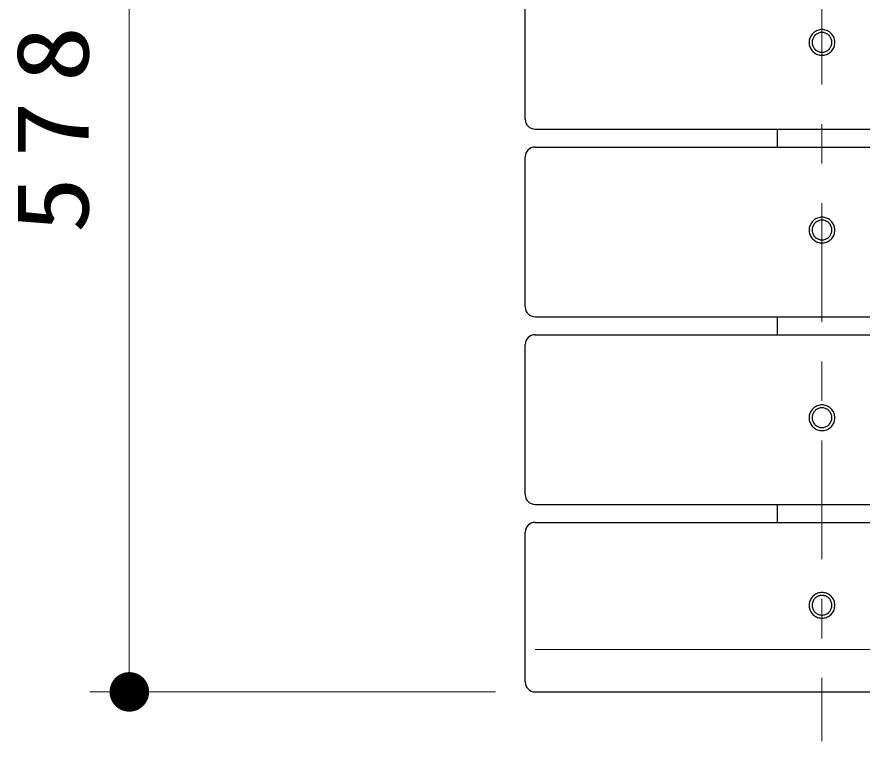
# Model space of a CAD drawing. Units: millimetres on the paper, scale 1:20. Extents: x -385 to 0, y 0 to 267.
# Drawn here: x -301.27 to -279.91, y 205.19 to 223.49 of the extents above; entities that cross this region are included whole.
import ezdxf

# ---------------------------------------------------------------- set-up
doc = ezdxf.new("R2010")
doc.units = ezdxf.units.MM
doc.linetypes.add('USER2', pattern=[6, 3, -1, 1, -1])
doc.layers.add('1_20', color=7, linetype='Continuous', lineweight=25)
doc.styles.add('ＭＳ ゴシック', font='')
doc.styles.get('ＭＳ ゴシック').set_extended_font_data('MS Gothic')

# ---------------------------------------------------------------- blocks, each defined once
blk = doc.blocks.new('filled_dot')
at = {"color": 0, "linetype": 'Continuous', "lineweight": -2, "const_width": 1.25}
blk.add_lwpolyline([(-0.625, 0, 1), (0.625, 0, 1)], format="xyb", close=True, dxfattribs=at)

msp = doc.modelspace()

# ---------------------------------------------------------------- linework, layer by layer
at = {"layer": '1_20', "linetype": 'USER2', "lineweight": 13}
msp.add_line((-280.925, 236.787), (-280.925, 205.19), dxfattribs=at)
at = {"layer": '1_20', "lineweight": 13}
for p, q in [((-298.425, 206.434), (-298.425, 235.337)), ((-289.175, 206.434), (-299.425, 206.434))]:
    msp.add_line(p, q, dxfattribs=at)
at = {"layer": '1_20'}
for p, q in [((-288.425, 220.909), (-288.425, 224.699)), ((-282.05, 220.205), (-282.05, 220.659)), ((-288.425, 216.166), (-288.425, 219.955)), ((-282.05, 215.462), (-282.05, 215.916)), ((-288.425, 211.422), (-288.425, 215.212)), ((-282.05, 210.718), (-282.05, 211.172)), ((-288.425, 206.684), (-288.425, 210.468))]:
    msp.add_line(p, q, dxfattribs=at)
at = {"layer": '1_20', "color": 40}
for p, q in [((-288.175, 220.659), (-258.425, 220.659)), ((-288.175, 220.205), (-258.425, 220.205)), ((-288.175, 215.916), (-258.425, 215.916)), ((-288.175, 215.462), (-258.425, 215.462)), ((-288.175, 211.172), (-258.425, 211.172)), ((-288.175, 210.718), (-258.425, 210.718)), ((-288.175, 206.434), (-258.425, 206.434))]:
    msp.add_line(p, q, dxfattribs=at)
at = {"layer": '1_20', "color": 12, "lineweight": 13}
msp.add_line((-288.175, 207.503), (-258.425, 207.503), dxfattribs=at)
at = {"layer": '1_20'}
for points in [[(-280.6, 222.849), (-280.601, 222.878), (-280.605, 222.906), (-280.611, 222.933), (-280.619, 222.96), (-280.63, 222.987), (-280.643, 223.012), (-280.659, 223.036), (-280.676, 223.058), (-280.695, 223.079), (-280.716, 223.098), (-280.738, 223.115), (-280.762, 223.13), (-280.787, 223.144), (-280.814, 223.154), (-280.841, 223.163), (-280.868, 223.169), (-280.896, 223.173), (-280.925, 223.174), (-280.953, 223.173), (-280.981, 223.169), (-281.009, 223.163), (-281.036, 223.154), (-281.062, 223.144), (-281.087, 223.13), (-281.111, 223.115), (-281.134, 223.098), (-281.155, 223.079), (-281.174, 223.058), (-281.191, 223.036), (-281.206, 223.012), (-281.219, 222.987), (-281.23, 222.96), (-281.239, 222.933), (-281.245, 222.906), (-281.249, 222.878), (-281.25, 222.849), (-281.249, 222.821), (-281.245, 222.793), (-281.239, 222.765), (-281.23, 222.738), (-281.219, 222.712), (-281.206, 222.687), (-281.191, 222.663), (-281.174, 222.641), (-281.155, 222.62), (-281.134, 222.601), (-281.111, 222.584), (-281.087, 222.568), (-281.062, 222.555), (-281.036, 222.544), (-281.009, 222.536), (-280.981, 222.53), (-280.953, 222.526), (-280.925, 222.525), (-280.896, 222.526), (-280.868, 222.53), (-280.841, 222.536), (-280.814, 222.544), (-280.787, 222.555), (-280.762, 222.568), (-280.738, 222.584), (-280.716, 222.601), (-280.695, 222.62), (-280.676, 222.641), (-280.659, 222.663), (-280.643, 222.687), (-280.63, 222.712), (-280.619, 222.738), (-280.611, 222.765), (-280.605, 222.793), (-280.601, 222.821)], [(-280.675, 222.852), (-280.676, 222.874), (-280.679, 222.895), (-280.683, 222.917), (-280.69, 222.937), (-280.698, 222.957), (-280.708, 222.977), (-280.72, 222.995), (-280.733, 223.012), (-280.748, 223.029), (-280.764, 223.043), (-280.781, 223.056), (-280.8, 223.068), (-280.819, 223.078), (-280.839, 223.087), (-280.86, 223.093), (-280.881, 223.098), (-280.903, 223.101), (-280.925, 223.102), (-280.947, 223.101), (-280.968, 223.098), (-280.989, 223.093), (-281.01, 223.087), (-281.03, 223.078), (-281.05, 223.068), (-281.068, 223.056), (-281.085, 223.043), (-281.102, 223.029), (-281.116, 223.012), (-281.13, 222.995), (-281.141, 222.977), (-281.151, 222.957), (-281.16, 222.937), (-281.166, 222.917), (-281.171, 222.895), (-281.174, 222.874), (-281.175, 222.852), (-281.174, 222.83), (-281.171, 222.809), (-281.166, 222.787), (-281.16, 222.767), (-281.151, 222.746), (-281.141, 222.727), (-281.13, 222.709), (-281.116, 222.692), (-281.102, 222.675), (-281.085, 222.661), (-281.068, 222.647), (-281.05, 222.636), (-281.03, 222.626), (-281.01, 222.617), (-280.989, 222.611), (-280.968, 222.606), (-280.947, 222.603), (-280.925, 222.602), (-280.903, 222.603), (-280.881, 222.606), (-280.86, 222.611), (-280.839, 222.617), (-280.819, 222.626), (-280.8, 222.636), (-280.781, 222.647), (-280.764, 222.661), (-280.748, 222.675), (-280.733, 222.692), (-280.72, 222.709), (-280.708, 222.727), (-280.698, 222.746), (-280.69, 222.767), (-280.683, 222.787), (-280.679, 222.809), (-280.676, 222.83)], [(-280.6, 218.106), (-280.601, 218.134), (-280.605, 218.162), (-280.611, 218.19), (-280.619, 218.217), (-280.63, 218.243), (-280.643, 218.268), (-280.659, 218.292), (-280.676, 218.314), (-280.695, 218.335), (-280.716, 218.355), (-280.738, 218.372), (-280.762, 218.387), (-280.787, 218.4), (-280.814, 218.411), (-280.841, 218.419), (-280.868, 218.426), (-280.896, 218.429), (-280.925, 218.43), (-280.953, 218.429), (-280.981, 218.426), (-281.009, 218.419), (-281.036, 218.411), (-281.062, 218.4), (-281.087, 218.387), (-281.111, 218.372), (-281.134, 218.355), (-281.155, 218.335), (-281.174, 218.314), (-281.191, 218.292), (-281.206, 218.268), (-281.219, 218.243), (-281.23, 218.217), (-281.239, 218.19), (-281.245, 218.162), (-281.249, 218.134), (-281.25, 218.106), (-281.249, 218.078), (-281.245, 218.05), (-281.239, 218.022), (-281.23, 217.995), (-281.219, 217.969), (-281.206, 217.944), (-281.191, 217.92), (-281.174, 217.897), (-281.155, 217.876), (-281.134, 217.857), (-281.111, 217.84), (-281.087, 217.825), (-281.062, 217.812), (-281.036, 217.801), (-281.009, 217.792), (-280.981, 217.786), (-280.953, 217.783), (-280.925, 217.781), (-280.896, 217.783), (-280.868, 217.786), (-280.841, 217.792), (-280.814, 217.801), (-280.787, 217.812), (-280.762, 217.825), (-280.738, 217.84), (-280.716, 217.857), (-280.695, 217.876), (-280.676, 217.897), (-280.659, 217.92), (-280.643, 217.944), (-280.63, 217.969), (-280.619, 217.995), (-280.611, 218.022), (-280.605, 218.05), (-280.601, 218.078)], [(-280.675, 218.108), (-280.676, 218.13), (-280.679, 218.152), (-280.683, 218.173), (-280.69, 218.194), (-280.698, 218.214), (-280.708, 218.233), (-280.72, 218.252), (-280.733, 218.269), (-280.748, 218.285), (-280.764, 218.3), (-280.781, 218.313), (-280.8, 218.325), (-280.819, 218.335), (-280.839, 218.343), (-280.86, 218.35), (-280.881, 218.354), (-280.903, 218.357), (-280.925, 218.358), (-280.947, 218.357), (-280.968, 218.354), (-280.989, 218.35), (-281.01, 218.343), (-281.03, 218.335), (-281.05, 218.325), (-281.068, 218.313), (-281.085, 218.3), (-281.102, 218.285), (-281.116, 218.269), (-281.13, 218.252), (-281.141, 218.233), (-281.151, 218.214), (-281.16, 218.194), (-281.166, 218.173), (-281.171, 218.152), (-281.174, 218.13), (-281.175, 218.108), (-281.174, 218.087), (-281.171, 218.065), (-281.166, 218.044), (-281.16, 218.023), (-281.151, 218.003), (-281.141, 217.984), (-281.13, 217.965), (-281.116, 217.948), (-281.102, 217.932), (-281.085, 217.917), (-281.068, 217.904), (-281.05, 217.892), (-281.03, 217.882), (-281.01, 217.874), (-280.989, 217.867), (-280.968, 217.863), (-280.947, 217.86), (-280.925, 217.859), (-280.903, 217.86), (-280.881, 217.863), (-280.86, 217.867), (-280.839, 217.874), (-280.819, 217.882), (-280.8, 217.892), (-280.781, 217.904), (-280.764, 217.917), (-280.748, 217.932), (-280.733, 217.948), (-280.72, 217.965), (-280.708, 217.984), (-280.698, 218.003), (-280.69, 218.023), (-280.683, 218.044), (-280.679, 218.065), (-280.676, 218.087)], [(-280.6, 213.362), (-280.601, 213.391), (-280.605, 213.419), (-280.611, 213.446), (-280.619, 213.473), (-280.63, 213.5), (-280.643, 213.525), (-280.659, 213.549), (-280.676, 213.571), (-280.695, 213.592), (-280.716, 213.611), (-280.738, 213.628), (-280.762, 213.643), (-280.787, 213.657), (-280.814, 213.667), (-280.841, 213.676), (-280.868, 213.682), (-280.896, 213.686), (-280.925, 213.687), (-280.953, 213.686), (-280.981, 213.682), (-281.009, 213.676), (-281.036, 213.667), (-281.062, 213.657), (-281.087, 213.643), (-281.111, 213.628), (-281.134, 213.611), (-281.155, 213.592), (-281.174, 213.571), (-281.191, 213.549), (-281.206, 213.525), (-281.219, 213.5), (-281.23, 213.473), (-281.239, 213.446), (-281.245, 213.419), (-281.249, 213.391), (-281.25, 213.362), (-281.249, 213.334), (-281.245, 213.306), (-281.239, 213.278), (-281.23, 213.251), (-281.219, 213.225), (-281.206, 213.2), (-281.191, 213.176), (-281.174, 213.154), (-281.155, 213.133), (-281.134, 213.114), (-281.111, 213.097), (-281.087, 213.081), (-281.062, 213.068), (-281.036, 213.057), (-281.009, 213.049), (-280.981, 213.043), (-280.953, 213.039), (-280.925, 213.038), (-280.896, 213.039), (-280.868, 213.043), (-280.841, 213.049), (-280.814, 213.057), (-280.787, 213.068), (-280.762, 213.081), (-280.738, 213.097), (-280.716, 213.114), (-280.695, 213.133), (-280.676, 213.154), (-280.659, 213.176), (-280.643, 213.2), (-280.63, 213.225), (-280.619, 213.251), (-280.611, 213.278), (-280.605, 213.306), (-280.601, 213.334)], [(-280.675, 213.365), (-280.676, 213.387), (-280.679, 213.408), (-280.683, 213.43), (-280.69, 213.45), (-280.698, 213.471), (-280.708, 213.49), (-280.72, 213.508), (-280.733, 213.525), (-280.748, 213.542), (-280.764, 213.556), (-280.781, 213.57), (-280.8, 213.581), (-280.819, 213.591), (-280.839, 213.6), (-280.86, 213.606), (-280.881, 213.611), (-280.903, 213.614), (-280.925, 213.615), (-280.947, 213.614), (-280.968, 213.611), (-280.989, 213.606), (-281.01, 213.6), (-281.03, 213.591), (-281.05, 213.581), (-281.068, 213.57), (-281.085, 213.556), (-281.102, 213.542), (-281.116, 213.525), (-281.13, 213.508), (-281.141, 213.49), (-281.151, 213.471), (-281.16, 213.45), (-281.166, 213.43), (-281.171, 213.408), (-281.174, 213.387), (-281.175, 213.365), (-281.174, 213.343), (-281.171, 213.322), (-281.166, 213.3), (-281.16, 213.28), (-281.151, 213.259), (-281.141, 213.24), (-281.13, 213.222), (-281.116, 213.205), (-281.102, 213.188), (-281.085, 213.174), (-281.068, 213.16), (-281.05, 213.149), (-281.03, 213.139), (-281.01, 213.13), (-280.989, 213.124), (-280.968, 213.119), (-280.947, 213.116), (-280.925, 213.115), (-280.903, 213.116), (-280.881, 213.119), (-280.86, 213.124), (-280.839, 213.13), (-280.819, 213.139), (-280.8, 213.149), (-280.781, 213.16), (-280.764, 213.174), (-280.748, 213.188), (-280.733, 213.205), (-280.72, 213.222), (-280.708, 213.24), (-280.698, 213.259), (-280.69, 213.28), (-280.683, 213.3), (-280.679, 213.322), (-280.676, 213.343)], [(-280.6, 208.622), (-280.601, 208.65), (-280.605, 208.678), (-280.611, 208.706), (-280.619, 208.733), (-280.63, 208.759), (-280.643, 208.784), (-280.659, 208.808), (-280.676, 208.83), (-280.695, 208.851), (-280.716, 208.87), (-280.738, 208.887), (-280.762, 208.903), (-280.787, 208.916), (-280.814, 208.926), (-280.841, 208.935), (-280.868, 208.941), (-280.896, 208.945), (-280.925, 208.946), (-280.953, 208.945), (-280.981, 208.941), (-281.009, 208.935), (-281.036, 208.926), (-281.062, 208.916), (-281.087, 208.903), (-281.111, 208.887), (-281.134, 208.87), (-281.155, 208.851), (-281.174, 208.83), (-281.191, 208.808), (-281.206, 208.784), (-281.219, 208.759), (-281.23, 208.733), (-281.239, 208.706), (-281.245, 208.678), (-281.249, 208.65), (-281.25, 208.622), (-281.249, 208.593), (-281.245, 208.565), (-281.239, 208.538), (-281.23, 208.511), (-281.219, 208.484), (-281.206, 208.459), (-281.191, 208.435), (-281.174, 208.413), (-281.155, 208.392), (-281.134, 208.373), (-281.111, 208.356), (-281.087, 208.34), (-281.062, 208.327), (-281.036, 208.317), (-281.009, 208.308), (-280.981, 208.302), (-280.953, 208.298), (-280.925, 208.297), (-280.896, 208.298), (-280.868, 208.302), (-280.841, 208.308), (-280.814, 208.317), (-280.787, 208.327), (-280.762, 208.34), (-280.738, 208.356), (-280.716, 208.373), (-280.695, 208.392), (-280.676, 208.413), (-280.659, 208.435), (-280.643, 208.459), (-280.63, 208.484), (-280.619, 208.511), (-280.611, 208.538), (-280.605, 208.565), (-280.601, 208.593)], [(-280.675, 208.624), (-280.676, 208.646), (-280.679, 208.667), (-280.683, 208.689), (-280.69, 208.71), (-280.698, 208.73), (-280.708, 208.749), (-280.72, 208.767), (-280.733, 208.785), (-280.748, 208.801), (-280.764, 208.815), (-280.781, 208.829), (-280.8, 208.84), (-280.819, 208.85), (-280.839, 208.859), (-280.86, 208.865), (-280.881, 208.87), (-280.903, 208.873), (-280.925, 208.874), (-280.947, 208.873), (-280.968, 208.87), (-280.989, 208.865), (-281.01, 208.859), (-281.03, 208.85), (-281.05, 208.84), (-281.068, 208.829), (-281.085, 208.815), (-281.102, 208.801), (-281.116, 208.785), (-281.13, 208.767), (-281.141, 208.749), (-281.151, 208.73), (-281.16, 208.71), (-281.166, 208.689), (-281.171, 208.667), (-281.174, 208.646), (-281.175, 208.624), (-281.174, 208.602), (-281.171, 208.581), (-281.166, 208.56), (-281.16, 208.539), (-281.151, 208.519), (-281.141, 208.499), (-281.13, 208.481), (-281.116, 208.464), (-281.102, 208.448), (-281.085, 208.433), (-281.068, 208.42), (-281.05, 208.408), (-281.03, 208.398), (-281.01, 208.39), (-280.989, 208.383), (-280.968, 208.378), (-280.947, 208.375), (-280.925, 208.374), (-280.903, 208.375), (-280.881, 208.378), (-280.86, 208.383), (-280.839, 208.39), (-280.819, 208.398), (-280.8, 208.408), (-280.781, 208.42), (-280.764, 208.433), (-280.748, 208.448), (-280.733, 208.464), (-280.72, 208.481), (-280.708, 208.499), (-280.698, 208.519), (-280.69, 208.539), (-280.683, 208.56), (-280.679, 208.581), (-280.676, 208.602)]]:
    msp.add_lwpolyline(points, close=True, dxfattribs=at)
at = {"layer": '1_20', "color": 40}
for centre, start, end in [((-288.175, 220.909), 180, 270), ((-288.175, 219.955), 90, 180), ((-288.175, 216.166), 180, 270), ((-288.175, 215.212), 90, 180), ((-288.175, 210.468), 90, 180), ((-288.175, 206.684), 180, 270)]:
    msp.add_arc(centre, 0.25, start, end, dxfattribs=at)
at = {"layer": '1_20'}
msp.add_arc((-288.175, 211.422), 0.25, 180, 270, dxfattribs=at)

# ---------------------------------------------------------------- block references
at = {"layer": '1_20', "lineweight": 13, "xscale": 0.4, "yscale": 0.4, "rotation": 90}
msp.add_blockref('filled_dot', (-298.425, 206.434), dxfattribs=at)

# ---------------------------------------------------------------- texts
at = {"layer": '1_20', "insert": (-299.425, 220.885), "char_height": 1.833, "attachment_point": 8, "rotation": 90, "style": 'ＭＳ ゴシック'}
msp.add_mtext('\\T1.33;\\W1.15;578', dxfattribs=at)

doc.saveas('drawing.dxf')
